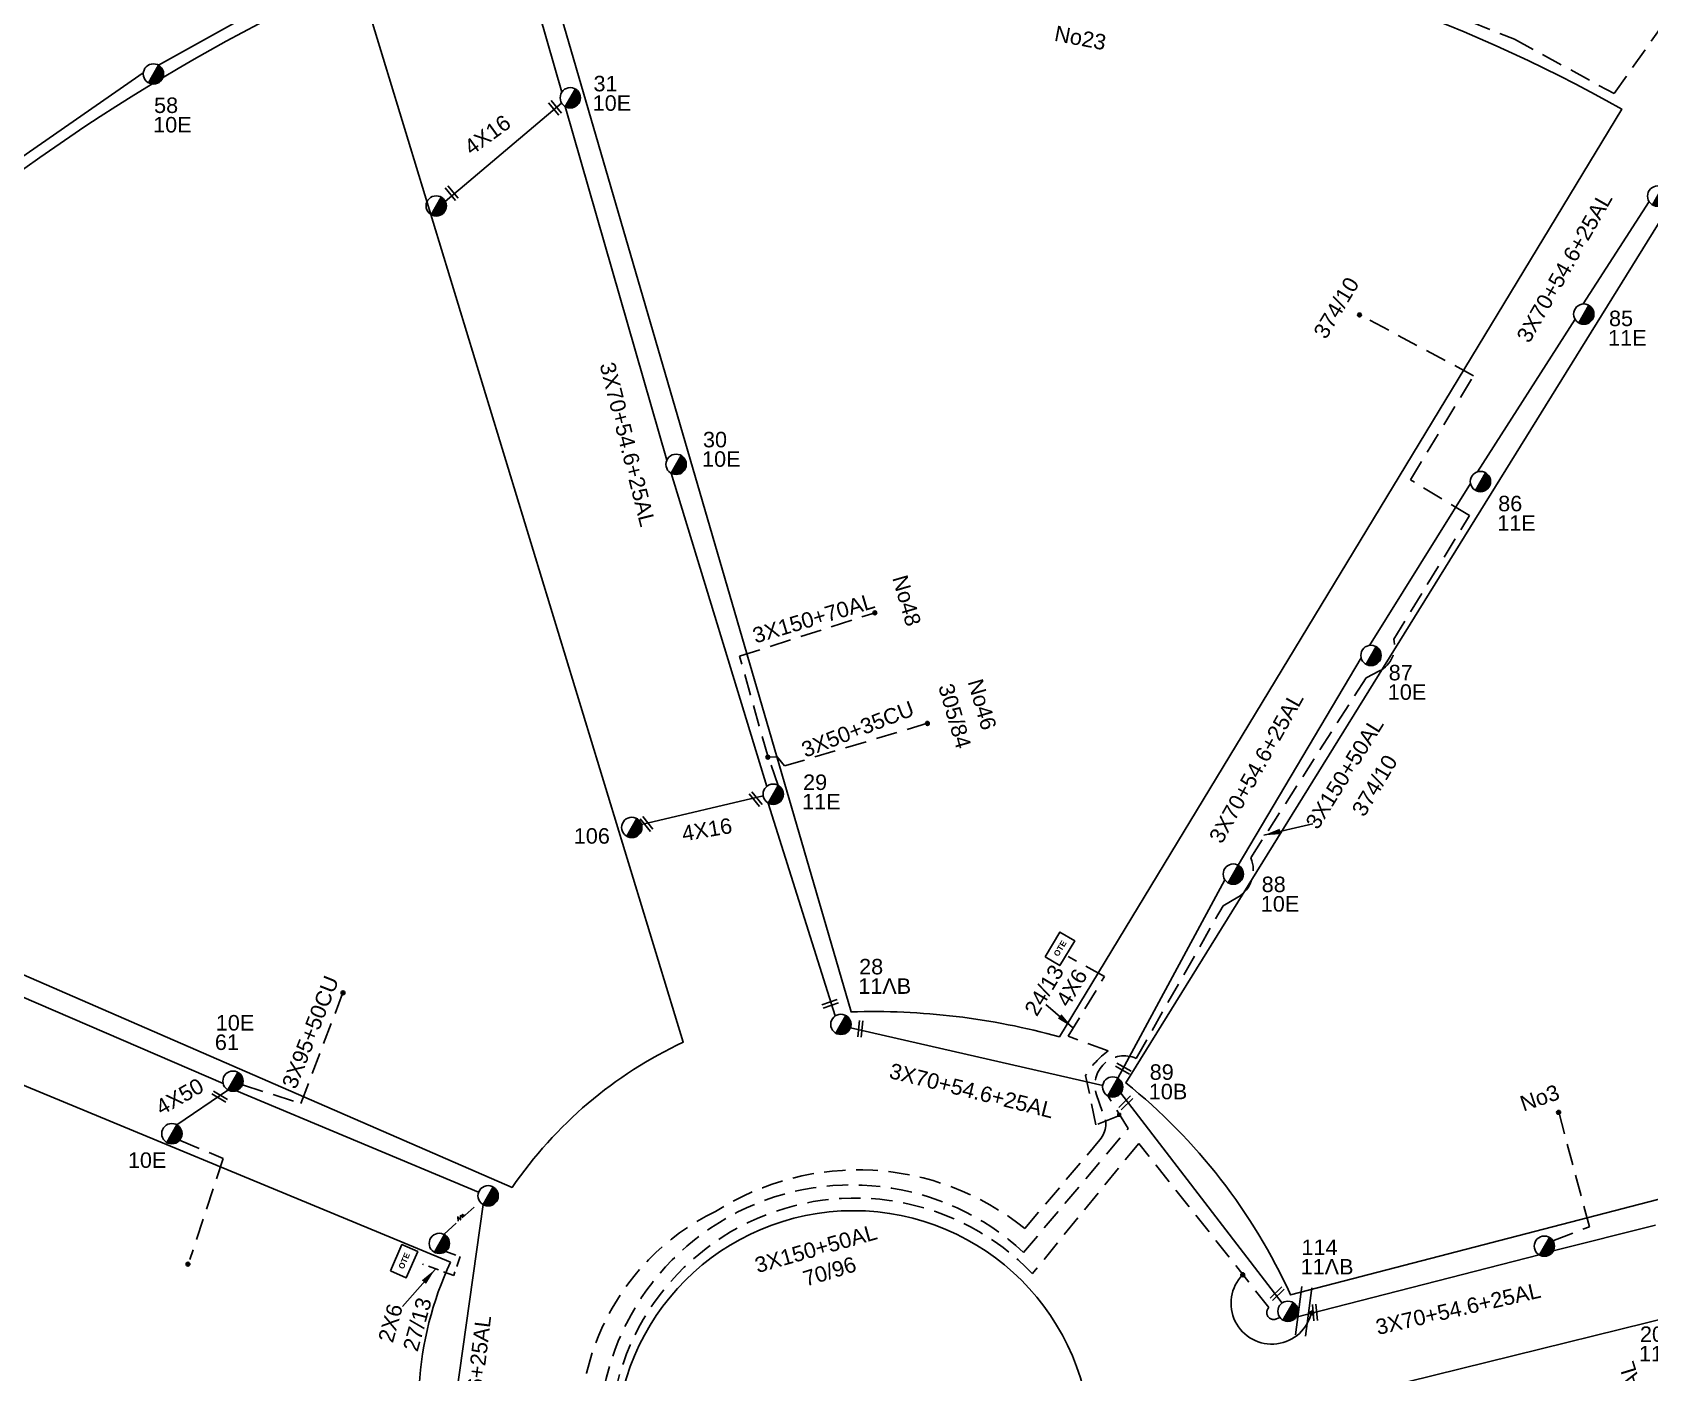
# Model space of a CAD drawing. Header units: millimetres. Extents: x 8791 to 11104, y 1833 to 2902.
# Drawn here: x 10094 to 10285.9, y 2298.1 to 2457.1 of the extents above; entities that cross this region are included whole.
import ezdxf
from ezdxf.enums import TextEntityAlignment as Align

# ---------------------------------------------------------------- set-up
doc = ezdxf.new("R2010")
doc.units = ezdxf.units.MM
doc.linetypes.add('DASHED', pattern=[19.05, 12.7, -6.35])
for name, color, linetype in [('Pillar OTE', 7, 'Continuous'), ('Γέφυρες Εναερίου Δικτύου', 7, 'Continuous'), ('Γυμνά εναέρια ΧΤ (3Φ)   3x50+35CU', 7, 'Continuous'), ('Γυμνά εναέρια ΧΤ (3Φ)   4x50AL', 7, 'Continuous'), ('Γυμνά εναέρια ΧΤ και ΦΟΠ (3Φ)   4x50+16AL', 7, 'Continuous'), ('Εναέρια παροχή ΧΤ 4x16', 7, 'SYN_LINE'), ('Επιγραφές - Σχήματα', 7, 'Continuous'), ('Καλώδια ΧΤ   2x6AL', 7, 'DASHED'), ('Καλώδια ΧΤ   3x150+50AL', 7, 'DASHED'), ('Καλώδια ΧΤ   3x150+70AL', 7, 'DASHED'), ('Καλώδια ΧΤ   3x65+28+40', 7, 'Continuous'), ('Καλώδια ΧΤ   3x95+50CU', 7, 'DASHED'), ('Καλώδια ΧΤ   4x6CU', 7, 'DASHED'), ('Μηχανική τομή', 7, 'Continuous'), ('Στύλος ΦΜ', 7, 'Continuous'), ('Στύλος ΦΜ @ 1', 7, 'Continuous'), ('Συνδέσεις', 7, 'Continuous'), ('Συνεστραμμένα ΧΤ   3x70+54.6+25AL', 7, 'SYN_LINE'), ('Τομή', 7, 'Continuous'), ('Υπόβαθρο ΔΕΗ', 7, 'Continuous')]:
    doc.layers.add(name, color=color, linetype=linetype)
doc.layers.get('0').off()
doc.styles.add('ar', font='ARIAL.TTF')
doc.styles.get("Standard").update_dxf_attribs({"font": 'ARIAL.TTF'})
doc.linetypes.add('SYN_LINE', pattern='A,0.5,-0.0001,["/\\/\\/\\/",Standard,S=0.1,R=0,X=0,Y=-0.05],-0.25', length=0.7501)
doc.dimstyles.new('ISO-25', dxfattribs={"dimtxt": 2.5, "dimasz": 2.5, "dimexe": 1.25, "dimexo": 0.625, "dimtad": 1, "dimtxsty": 'Standard', "dimcen": 2.5, "dimadec": 0, "dimazin": 0, "dimtfac": 1, "dimtmove": 0, "dimatfit": 3, "dimfxl": 1, "dimarcsym": 0})

# ---------------------------------------------------------------- blocks, each defined once
blk = doc.blocks.new('ΥΠΑΡΧΩΝ ΤΣΙΜΕΝΤΕΝΙΟΣ ΣΤΥΛΟΣ')
at = {"layer": 'Στύλος ΦΜ'}
blk.add_hatch(color=256, dxfattribs=at).paths.add_polyline_path([(-1.29, -2.28, 0.574793), (2.62, 0, 0.268822), (1.3, 2.27)])
blk.add_line((-1.29, -2.28), (1.3, 2.27), dxfattribs=at)
blk.add_circle((0, 0), 2.62, dxfattribs=at)
at = {"layer": 'Στύλος ΦΜ', "flags": 4}
for tag, p in [('ΑΡΙΘΜΟΣ', (-4.68, 8.05)), ('ΤΥΠΟΣ', (-4.91, 3.03))]:
    blk.add_attdef(tag, p, '', height=4, dxfattribs=at)
blk = doc.blocks.new('ΤΟΜΗ')
at = {"layer": 'Τομή', "ltscale": 40}
for p, q in [((-5.68, 0), (5.68, 0)), ((5.68, -2.33), (-5.68, -2.33))]:
    blk.add_line(p, q, dxfattribs=at)
blk = doc.blocks.new('_ΣΥΝΔΕΣΗ')
at = {"layer": 'Συνδέσεις', "linetype": 'SYN_LINE', "ltscale": 40}
blk.add_hatch(color=256, dxfattribs=at).paths.add_polyline_path([(0.5, -0.01, 1), (-0.5, -0.01, 1)])
at = {"layer": 'Συνδέσεις'}
blk.add_circle((0, -0.01), 0.5, dxfattribs=at)
blk = doc.blocks.new('ΜΗΧΑΝΙΚΗ ΤΟΜΗ')
at = {"layer": 'Μηχανική τομή', "ltscale": 40}
for p, q in [((-1.89, 0.78), (1.89, 0.78)), ((1.89, 0), (-1.89, 0))]:
    blk.add_line(p, q, dxfattribs=at)
blk = doc.blocks.new('TSONTA XT1')
at = {"ltscale": 40}
h = blk.add_hatch(color=256, dxfattribs=at)
h.dxf.hatch_style = 1
h.paths.add_polyline_path([(595.96, 2487.66), (597.07, 2488.77), (595.96, 2489.87), (594.85, 2488.77)])
blk.add_lwpolyline([(594.85, 2488.77), (595.96, 2489.87), (597.07, 2488.77), (595.96, 2487.66)], close=True, dxfattribs=at)
blk = doc.blocks.new('PILLAR ΟΤΕ')
at = {"layer": 'Pillar OTE', "ltscale": 40}
blk.add_lwpolyline([(-3.31, 2.02), (3.39, 2.02), (3.39, -1.99), (-3.31, -1.99)], close=True, dxfattribs=at)
at = {"layer": 'Pillar OTE', "insert": (-1.81, 0.71), "char_height": 1.3575, "width": 109.961, "attachment_point": 1}
blk.add_mtext('{\\fArial|b1|i0|c161|p34;OTE}', dxfattribs=at)

msp = doc.modelspace()

# ---------------------------------------------------------------- linework, layer by layer
at = {"layer": 'Γέφυρες Εναερίου Δικτύου', "color": 5, "linetype": 'DASHED', "ltscale": 0.2}
msp.add_lwpolyline([(10161.86, 2284.47, -0.729372), (10211.61, 2312.37), (10224.01, 2327.09), (10221.59, 2330.96)], format="xyb", dxfattribs=at)
at = {"layer": 'Γέφυρες Εναερίου Δικτύου', "color": 1, "linetype": 'DASHED', "ltscale": 0.2}
msp.add_lwpolyline([(10274.42, 2313.75), (10278.74, 2315.42), (10275.12, 2329.01)], dxfattribs=at)
at = {"layer": 'Γέφυρες Εναερίου Δικτύου', "color": 133, "linetype": 'DASHED', "ltscale": 0.2}
msp.add_lwpolyline([(10111.45, 2325.68), (10116.64, 2323.54), (10112.67, 2311.54)], dxfattribs=at)
at = {"layer": 'Γέφυρες Εναερίου Δικτύου', "color": 1, "linetype": 'DASHED', "ltscale": 0.2}
msp.add_lwpolyline([(10242.02, 2304.67), (10241.63, 2304.49, -0.843436), (10240.72, 2305.85), (10225.27, 2325.32), (10212.66, 2309.86)], format="xyb", dxfattribs=at)
msp.add_arc((10191.62, 2289.7), 29.13, 43.767, 187.9499, dxfattribs=at)
at = {"layer": 'Γυμνά εναέρια ΧΤ (3Φ)   3x50+35CU', "color": 2, "linetype": 'DASHED', "ltscale": 0.2}
msp.add_lwpolyline([(10200.22, 2375.16), (10183.25, 2370.1), (10182.37, 2371.18), (10181.28, 2371.16)], dxfattribs=at)
at = {"layer": 'Γυμνά εναέρια ΧΤ (3Φ)   4x50AL', "color": 133, "linetype": 'Continuous', "ltscale": 0.2}
msp.add_lwpolyline([(10111.14, 2327.51), (10117.2, 2331.65)], dxfattribs=at)
at = {"layer": 'Γυμνά εναέρια ΧΤ και ΦΟΠ (3Φ)   4x50+16AL', "color": 133}
for points in [[(10088.62, 2344.5), (10116.62, 2332.42)], [(10118.22, 2331.57), (10146.94, 2319.51)]]:
    msp.add_lwpolyline(points, dxfattribs=at)
at = {"layer": 'Εναέρια παροχή ΧΤ 4x16', "color": 2, "ltscale": 20}
msp.add_lwpolyline([(10156.79, 2448.76), (10142.99, 2437.07)], dxfattribs=at)
at = {"layer": 'Εναέρια παροχή ΧΤ 4x16', "color": 2, "ltscale": 15}
msp.add_lwpolyline([(10180.71, 2366.55), (10166.26, 2363.17)], dxfattribs=at)
at = {"layer": 'Επιγραφές - Σχήματα', "ltscale": 20}
msp.add_arc((10241.06, 2306.34), 4.84, 135.6048, 347.9682, dxfattribs=at)
at = {"layer": 'Καλώδια ΧΤ   2x6AL', "color": 133, "linetype": 'DASHED', "ltscale": 0.15}
msp.add_lwpolyline([(10142.86, 2314.56), (10147.02, 2318.3)], dxfattribs=at)
at = {"layer": 'Καλώδια ΧΤ   2x6AL', "color": 133, "linetype": 'Continuous', "ltscale": 0.15}
msp.add_lwpolyline([(10144.52, 2316.09), (10144.48, 2316.62), (10144.79, 2316.24), (10144.79, 2316.74), (10145.1, 2316.57), (10145, 2316.88), (10145.26, 2316.76)], dxfattribs=at)
at = {"layer": 'Καλώδια ΧΤ   2x6AL', "color": 133, "linetype": 'DASHED', "ltscale": 0.1}
for points in [[(10143.98, 2309.64), (10140.3, 2310.99)], [(10143.05, 2312.49), (10144.76, 2311.89), (10143.98, 2309.64)]]:
    msp.add_lwpolyline(points, dxfattribs=at)
at = {"layer": 'Καλώδια ΧΤ   3x150+50AL', "color": 62, "ltscale": 0.2}
msp.add_lwpolyline([(10171.19, 2286.26), (10160.84, 2281.97), (10159.87, 2284.71, -0.354362), (10175.05, 2317.24, -0.321669), (10211.75, 2315.2), (10220.67, 2325.74, 0.321202), (10220.95, 2329.12), (10220.26, 2331.09, -0.658954), (10224.97, 2335.39), (10235.27, 2353.51), (10237.01, 2354.52, 0.378897), (10238.56, 2359.18), (10252.25, 2380.56), (10253.85, 2381.38, 0.349213), (10255.54, 2385.13), (10264.51, 2399.82), (10257.51, 2404.06), (10265.01, 2416.41), (10251.49, 2423.63)], format="xyb", dxfattribs=at)
at = {"layer": 'Καλώδια ΧΤ   3x150+70AL', "color": 5, "ltscale": 0.2}
msp.add_lwpolyline([(10217.48, 2459.09), (10219.06, 2470.64), (10237.5, 2467.07), (10257.52, 2461.29), (10269.84, 2456.34), (10281.67, 2449.88), (10289.05, 2460.26), (10297.82, 2456.74)], dxfattribs=at)
at = {"layer": 'Καλώδια ΧΤ   3x150+70AL', "color": 2, "linetype": 'DASHED', "ltscale": 0.2}
msp.add_lwpolyline([(10182.5, 2367.79), (10181.28, 2371.16), (10177.91, 2383.11), (10193.99, 2388.29)], dxfattribs=at)
at = {"layer": 'Καλώδια ΧΤ   3x65+28+40', "color": 151, "ltscale": 0.2}
for points in [[(10108.95, 2453.25), (10130.59, 2465.3)], [(10080.62, 2433.96), (10107.15, 2452.33)]]:
    msp.add_lwpolyline(points, dxfattribs=at)
at = {"layer": 'Καλώδια ΧΤ   3x95+50CU', "color": 133, "ltscale": 0.2}
msp.add_lwpolyline([(10118.91, 2332.25), (10125.84, 2330.06), (10130.84, 2343.21)], dxfattribs=at)
at = {"layer": 'Καλώδια ΧΤ   4x6CU', "color": 5, "ltscale": 0.2}
for points in [[(10221.63, 2336.28), (10216.91, 2338.03), (10221.21, 2345.13), (10216.89, 2347.49)], [(10222.78, 2328.53), (10220.18, 2327.51), (10218.97, 2333.37)]]:
    msp.add_lwpolyline(points, dxfattribs=at)
msp.add_arc((10227.5, 2328.23), 9.96, 126.0573, 148.8931, dxfattribs=at)
at = {"layer": 'Συνεστραμμένα ΧΤ   3x70+54.6+25AL', "color": 2, "ltscale": 20}
for points in [[(10148.77, 2478), (10156.82, 2450.06)], [(10157.22, 2448.34), (10169.28, 2406.4)], [(10169.77, 2404.84), (10181.12, 2367.66)], [(10181.3, 2365.7), (10189.25, 2340.44)]]:
    msp.add_lwpolyline(points, dxfattribs=at)
at = {"layer": 'Συνεστραμμένα ΧΤ   3x70+54.6+25AL', "color": 5, "ltscale": 15}
msp.add_lwpolyline([(10278.01, 2424.92), (10285.83, 2437.07)], dxfattribs=at)
at = {"layer": 'Συνεστραμμένα ΧΤ   3x70+54.6+25AL', "color": 5, "ltscale": 20}
for points in [[(10265.46, 2404.99), (10277.04, 2423.12)], [(10252.66, 2384.41), (10264.64, 2403.62)], [(10237.08, 2358.31), (10251.66, 2382.95)], [(10222.78, 2333.05), (10235.5, 2356.58)], [(10191.05, 2339.01), (10220.99, 2332.18)], [(10223.13, 2331.27), (10242.27, 2306.37)]]:
    msp.add_lwpolyline(points, dxfattribs=at)
at = {"layer": 'Συνεστραμμένα ΧΤ   3x70+54.6+25AL', "color": 133, "ltscale": 20}
msp.add_lwpolyline([(10142.24, 2280.99), (10147.47, 2318.05)], dxfattribs=at)
at = {"layer": 'Συνεστραμμένα ΧΤ   3x70+54.6+25AL', "color": 1, "ltscale": 10}
msp.add_lwpolyline([(10274.46, 2312.56), (10286.57, 2315.61)], dxfattribs=at)
at = {"layer": 'Συνεστραμμένα ΧΤ   3x70+54.6+25AL', "color": 1, "ltscale": 20}
msp.add_lwpolyline([(10243.97, 2304.71), (10272.8, 2312.08)], dxfattribs=at)
at = {"layer": 'Υπόβαθρο ΔΕΗ'}
for points in [[(10104.68, 2554.35), (10128.02, 2478.3, 0.177758), (10017.11, 2378.81, 0.008348), (9945.56, 2410.37, -0.120779), (9992.66, 2481.25, -0.085598), (10100.72, 2555.77)], [(10154.41, 2467.09), (10191.13, 2340.91, -0.075974), (10215.86, 2337.96), (10282.58, 2448.05, 0.184304), (10154.41, 2467.09, 4.030391)], [(10030.62, 2372.41), (10150.92, 2320.09, -0.133904), (10171.23, 2337.33), (10132.66, 2463.87, 0.155489), (10030.62, 2372.41, 3.657191)], [(10292.24, 2443.03), (10223.74, 2332.5, -0.117069), (10243.29, 2307.34), (10364.58, 2338.83, 0.17031), (10292.24, 2443.03, -6.731976)], [(10143.62, 2311.24, 0.193435), (10141.92, 2281.56), (10021.13, 2231.56, -0.177997), (10010.46, 2310.51, -0.038623), (10024.05, 2360.73), (10143.62, 2311.24)], [(10288.72, 2304.81), (10244.51, 2293.9, -0.233538), (10221.57, 2250.32), (10249.09, 2167.29, -0.001469), (10300.53, 2012.52, 0.024015), (10376.55, 2036.66, 0.00669), (10346.85, 2129.18, -0.000418), (10302.39, 2263.44, 0.059812)]]:
    msp.add_lwpolyline(points, format="xyb", dxfattribs=at)
msp.add_circle((10191.41, 2289.13), 28.2, dxfattribs=at)

# ---------------------------------------------------------------- block references
at = {"layer": 'Pillar OTE', "xscale": 0.5104822389464277, "yscale": 0.5104822389464277, "zscale": 0.5104822389464277}
for p, rotation in [((10215.91, 2348.38), 58.78010653170433), ((10138.09, 2311.31), 66.32615108452538)]:
    msp.add_blockref('PILLAR ΟΤΕ', p, dxfattribs=dict(at, rotation=rotation))
at = {"layer": 'Μηχανική τομή'}
for p, xscale, yscale, zscale, rotation in [((10156.15, 2448.31), 0.5104822389459425, 0.5104822389459425, 0.5104822389459425, 129.3757321908782), ((10143.91, 2438.21), 0.5104822389459425, 0.5104822389459425, 0.5104822389459425, 129.3757321908782), ((10179.98, 2366.29), 0.5104822389459425, 0.5104822389459425, 0.5104822389459425, 129.3757321908782), ((10167.02, 2363.34), 0.5104822389459425, 0.5104822389459425, 0.5104822389459425, 129.3757321908782), ((10188.59, 2342.07), 0.5104822389460799, 0.5104822389460799, 0.5104822389460799, 199.0194257107178), ((10192.42, 2338.89), 0.5104822389459998, 0.5104822389459998, 0.5104822389459998, 84.37998572871855), ((10223.53, 2334.36), 0.5104822389461201, 0.5104822389461201, 0.5104822389461201, 150.9915934411411), ((10116.11, 2330.69), 0.5104822389461992, 0.5104822389461992, 0.5104822389461992, 329.4608045377428), ((10223.88, 2329.98), 0.5104822389459379, 0.5104822389459379, 0.5104822389459379, 44.82475745986569), ((10241.83, 2307.34), 0.5104822389459379, 0.5104822389459379, 0.5104822389459379, 44.82475745986569), ((10246.37, 2305.26), 0.5104822389459895, 0.5104822389459895, 0.5104822389459895, 95.50437259993875)]:
    msp.add_blockref('ΜΗΧΑΝΙΚΗ ΤΟΜΗ', p, dxfattribs=dict(at, xscale=xscale, yscale=yscale, zscale=zscale, rotation=rotation))
at = {"layer": 'Στύλος ΦΜ @ 1', "ltscale": 40}
ref = msp.add_blockref('ΥΠΑΡΧΩΝ ΤΣΙΜΕΝΤΕΝΙΟΣ ΣΤΥΛΟΣ', (10108.35, 2452.21), dxfattribs=dict(at, xscale=0.4594340150515993, yscale=0.4594340150515993, zscale=0.4594340150515993))
ref.add_attrib('ΤΥΠΟΣ', '10E', (10108.32, 2445.27), dxfattribs={"layer": 'Στύλος ΦΜ', "height": 1.838, "flags": 4})
ref.add_attrib('ΑΡΙΘΜΟΣ', '58', (10108.43, 2447.58), dxfattribs={"layer": 'Στύλος ΦΜ', "height": 1.838, "flags": 4})
ref = msp.add_blockref('ΥΠΑΡΧΩΝ ΤΣΙΜΕΝΤΕΝΙΟΣ ΣΤΥΛΟΣ', (10157.82, 2449.39), dxfattribs=dict(at, xscale=0.4594340150515993, yscale=0.4594340150515993, zscale=0.4594340150515993))
ref.add_attrib('ΤΥΠΟΣ', '10E', (10160.47, 2447.84), dxfattribs={"layer": 'Στύλος ΦΜ', "height": 1.838, "flags": 4})
ref.add_attrib('ΑΡΙΘΜΟΣ', '31', (10160.57, 2450.15), dxfattribs={"layer": 'Στύλος ΦΜ', "height": 1.838, "flags": 4})
at = {"layer": 'Στύλος ΦΜ @ 1', "ltscale": 40, "xscale": 0.4594340150515993, "yscale": 0.4594340150515993, "zscale": 0.4594340150515993}
for p in [(10141.91, 2436.55), (10148.07, 2319.1), (10142.28, 2313.45), (10273.4, 2313.12)]:
    msp.add_blockref('ΥΠΑΡΧΩΝ ΤΣΙΜΕΝΤΕΝΙΟΣ ΣΤΥΛΟΣ', p, dxfattribs=at)
at = {"layer": 'Στύλος ΦΜ @ 1', "ltscale": 40}
ref = msp.add_blockref('ΥΠΑΡΧΩΝ ΤΣΙΜΕΝΤΕΝΙΟΣ ΣΤΥΛΟΣ', (10286.84, 2437.72), dxfattribs=dict(at, xscale=0.4594340150515993, yscale=0.4594340150515993, zscale=0.4594340150515993))
ref.add_attrib('ΤΥΠΟΣ', '10E', (10288.47, 2432.6), dxfattribs={"layer": 'Στύλος ΦΜ', "height": 1.838, "flags": 4})
ref.add_attrib('ΑΡΙΘΜΟΣ', '84', (10288.58, 2434.91), dxfattribs={"layer": 'Στύλος ΦΜ', "height": 1.838, "flags": 4})
ref = msp.add_blockref('ΥΠΑΡΧΩΝ ΤΣΙΜΕΝΤΕΝΙΟΣ ΣΤΥΛΟΣ', (10278.08, 2423.72), dxfattribs=dict(at, xscale=0.4594340150515993, yscale=0.4594340150515993, zscale=0.4594340150515993))
ref.add_attrib('ΤΥΠΟΣ', '11E', (10280.96, 2419.98), dxfattribs={"layer": 'Στύλος ΦΜ', "height": 1.838, "flags": 4})
ref.add_attrib('ΑΡΙΘΜΟΣ', '85', (10281.07, 2422.29), dxfattribs={"layer": 'Στύλος ΦΜ', "height": 1.838, "flags": 4})
ref = msp.add_blockref('ΥΠΑΡΧΩΝ ΤΣΙΜΕΝΤΕΝΙΟΣ ΣΤΥΛΟΣ', (10170.37, 2405.89), dxfattribs=dict(at, xscale=0.4594340150515993, yscale=0.4594340150515993, zscale=0.4594340150515993))
ref.add_attrib('ΤΥΠΟΣ', '10E', (10173.45, 2405.6), dxfattribs={"layer": 'Στύλος ΦΜ', "height": 1.838, "flags": 4})
ref.add_attrib('ΑΡΙΘΜΟΣ', '30', (10173.56, 2407.91), dxfattribs={"layer": 'Στύλος ΦΜ', "height": 1.838, "flags": 4})
ref = msp.add_blockref('ΥΠΑΡΧΩΝ ΤΣΙΜΕΝΤΕΝΙΟΣ ΣΤΥΛΟΣ', (10265.82, 2403.85), dxfattribs=dict(at, xscale=0.4594340150515993, yscale=0.4594340150515993, zscale=0.4594340150515993))
ref.add_attrib('ΤΥΠΟΣ', '11E', (10267.81, 2398.01), dxfattribs={"layer": 'Στύλος ΦΜ', "height": 1.838, "flags": 4})
ref.add_attrib('ΑΡΙΘΜΟΣ', '86', (10267.92, 2400.32), dxfattribs={"layer": 'Στύλος ΦΜ', "height": 1.838, "flags": 4})
ref = msp.add_blockref('ΥΠΑΡΧΩΝ ΤΣΙΜΕΝΤΕΝΙΟΣ ΣΤΥΛΟΣ', (10252.83, 2383.22), dxfattribs=dict(at, xscale=0.4594340150515993, yscale=0.4594340150515993, zscale=0.4594340150515993))
ref.add_attrib('ΤΥΠΟΣ', '10E', (10254.82, 2377.95), dxfattribs={"layer": 'Στύλος ΦΜ', "height": 1.838, "flags": 4})
ref.add_attrib('ΑΡΙΘΜΟΣ', '87', (10254.93, 2380.26), dxfattribs={"layer": 'Στύλος ΦΜ', "height": 1.838, "flags": 4})
ref = msp.add_blockref('ΥΠΑΡΧΩΝ ΤΣΙΜΕΝΤΕΝΙΟΣ ΣΤΥΛΟΣ', (10181.9, 2366.75), dxfattribs=dict(at, xscale=0.4594340150515993, yscale=0.4594340150515993, zscale=0.4594340150515993))
ref.add_attrib('ΤΥΠΟΣ', '11E', (10185.33, 2364.94), dxfattribs={"layer": 'Στύλος ΦΜ', "height": 1.838, "flags": 4})
ref.add_attrib('ΑΡΙΘΜΟΣ', '29', (10185.44, 2367.25), dxfattribs={"layer": 'Στύλος ΦΜ', "height": 1.838, "flags": 4})
ref = msp.add_blockref('ΥΠΑΡΧΩΝ ΤΣΙΜΕΝΤΕΝΙΟΣ ΣΤΥΛΟΣ', (10165.11, 2362.81), dxfattribs=dict(at, xscale=0.4594340150515993, yscale=0.4594340150515993, zscale=0.4594340150515993))
ref.add_attrib('ΤΥΠΟΣ', '106', (10158.23, 2360.88), dxfattribs={"layer": 'Στύλος ΦΜ', "height": 1.838, "flags": 4})
ref = msp.add_blockref('ΥΠΑΡΧΩΝ ΤΣΙΜΕΝΤΕΝΙΟΣ ΣΤΥΛΟΣ', (10236.49, 2357.27), dxfattribs=dict(at, xscale=0.4594340150515993, yscale=0.4594340150515993, zscale=0.4594340150515993))
ref.add_attrib('ΤΥΠΟΣ', '10E', (10239.75, 2352.82), dxfattribs={"layer": 'Στύλος ΦΜ', "height": 1.838, "flags": 4})
ref.add_attrib('ΑΡΙΘΜΟΣ', '88', (10239.86, 2355.13), dxfattribs={"layer": 'Στύλος ΦΜ', "height": 1.838, "flags": 4})
ref = msp.add_blockref('ΥΠΑΡΧΩΝ ΤΣΙΜΕΝΤΕΝΙΟΣ ΣΤΥΛΟΣ', (10189.93, 2339.44), dxfattribs=dict(at, xscale=0.4594340150515993, yscale=0.4594340150515993, zscale=0.4594340150515993))
ref.add_attrib('ΤΥΠΟΣ', '11ΛB', (10191.98, 2343.06), dxfattribs={"layer": 'Στύλος ΦΜ', "height": 1.838, "flags": 4})
ref.add_attrib('ΑΡΙΘΜΟΣ', '28', (10192.09, 2345.37), dxfattribs={"layer": 'Στύλος ΦΜ', "height": 1.838, "flags": 4})
ref = msp.add_blockref('ΥΠΑΡΧΩΝ ΤΣΙΜΕΝΤΕΝΙΟΣ ΣΤΥΛΟΣ', (10117.79, 2332.7), dxfattribs=dict(at, xscale=0.4594340150515993, yscale=0.4594340150515993, zscale=0.4594340150515993))
ref.add_attrib('ΤΥΠΟΣ', '61', (10115.64, 2336.4), dxfattribs={"layer": 'Στύλος ΦΜ', "height": 1.838, "flags": 4})
ref.add_attrib('ΑΡΙΘΜΟΣ', '10E', (10115.75, 2338.71), dxfattribs={"layer": 'Στύλος ΦΜ', "height": 1.838, "flags": 4})
ref = msp.add_blockref('ΥΠΑΡΧΩΝ ΤΣΙΜΕΝΤΕΝΙΟΣ ΣΤΥΛΟΣ', (10222.18, 2332.01), dxfattribs=dict(at, xscale=0.4594340150515993, yscale=0.4594340150515993, zscale=0.4594340150515993))
ref.add_attrib('ΤΥΠΟΣ', '10B', (10226.46, 2330.55), dxfattribs={"layer": 'Στύλος ΦΜ', "height": 1.838, "flags": 4})
ref.add_attrib('ΑΡΙΘΜΟΣ', '89', (10226.57, 2332.86), dxfattribs={"layer": 'Στύλος ΦΜ', "height": 1.838, "flags": 4})
ref = msp.add_blockref('ΥΠΑΡΧΩΝ ΤΣΙΜΕΝΤΕΝΙΟΣ ΣΤΥΛΟΣ', (10110.54, 2326.47), dxfattribs=dict(at, xscale=0.4594340150515993, yscale=0.4594340150515993, zscale=0.4594340150515993))
ref.add_attrib('ΤΥΠΟΣ', '10Ε', (10105.32, 2322.41), dxfattribs={"layer": 'Στύλος ΦΜ', "height": 1.838, "flags": 4})
ref = msp.add_blockref('ΥΠΑΡΧΩΝ ΤΣΙΜΕΝΤΕΝΙΟΣ ΣΤΥΛΟΣ', (10242.98, 2305.39), dxfattribs=dict(at, xscale=0.4594340150515993, yscale=0.4594340150515993, zscale=0.4594340150515993))
ref.add_attrib('ΤΥΠΟΣ', '11ΛB', (10244.47, 2309.76), dxfattribs={"layer": 'Στύλος ΦΜ', "height": 1.838, "flags": 4})
ref.add_attrib('ΑΡΙΘΜΟΣ', '114', (10244.58, 2312.07), dxfattribs={"layer": 'Στύλος ΦΜ', "height": 1.838, "flags": 4})
ref = msp.add_blockref('ΥΠΑΡΧΩΝ ΤΣΙΜΕΝΤΕΝΙΟΣ ΣΤΥΛΟΣ', (10291.49, 2303.14), dxfattribs=dict(at, xscale=0.4594340150515993, yscale=0.4594340150515993, zscale=0.4594340150515993))
ref.add_attrib('ΤΥΠΟΣ', '11E', (10284.63, 2299.45), dxfattribs={"layer": 'Στύλος ΦΜ', "height": 1.838, "flags": 4})
ref.add_attrib('ΑΡΙΘΜΟΣ', '204', (10284.74, 2301.76), dxfattribs={"layer": 'Στύλος ΦΜ', "height": 1.838, "flags": 4})
at = {"layer": 'Συνδέσεις', "xscale": 0.4594340150518314, "yscale": 0.4594340150518314, "zscale": 0.4594340150518314}
for p in [(10251.47, 2423.62), (10193.96, 2388.28), (10200.19, 2375.15), (10181.26, 2371.15), (10130.85, 2343.18), (10275.09, 2329), (10112.45, 2310.99), (10237.61, 2309.73), (10245.8, 2305.19)]:
    msp.add_blockref('_ΣΥΝΔΕΣΗ', p, dxfattribs=at)
at = {"layer": 'Συνδέσεις', "xscale": 0.2041928955785711, "yscale": 0.2041928955785711, "zscale": 0.2041928955785711, "rotation": 315.3496485538889}
msp.add_blockref('TSONTA XT1', (9779.22, 2052.68), dxfattribs=at)
at = {"layer": 'Τομή', "xscale": 0.5104822389463778, "yscale": 0.5104822389463778, "zscale": 0.5104822389463778, "rotation": 82.6076416266457}
msp.add_blockref('ΤΟΜΗ', (10244.26, 2305.47), dxfattribs=at)

# ---------------------------------------------------------------- texts
at = {"layer": 'Γυμνά εναέρια ΧΤ (3Φ)   3x50+35CU', "ltscale": 20}
msp.add_text('3X50+35CU', height=1.838, rotation=21.2889, dxfattribs=at).set_placement((10191.92, 2374.48), align=Align.MIDDLE)
at = {"layer": 'Γυμνά εναέρια ΧΤ (3Φ)   4x50AL', "ltscale": 20, "insert": (10108.4, 2330.2), "char_height": 1.838, "width": 8.1553, "attachment_point": 1, "rotation": 29.7097, "style": 'ar'}
msp.add_mtext('4Χ50', dxfattribs=at)
at = {"layer": 'Εναέρια παροχή ΧΤ 4x16', "ltscale": 20}
for rotation, p in [(36.0614, (10147.98, 2445)), (9.8574, (10174.03, 2362.56))]:
    msp.add_text('4X16', height=1.838, rotation=rotation, dxfattribs=at).set_placement(p, align=Align.MIDDLE)
at = {"layer": 'Επιγραφές - Σχήματα', "ltscale": 20, "char_height": 1.838, "width": 7.5996, "attachment_point": 1, "style": 'ar'}
for s, insert, rotation in [('Νο23', (10215.5, 2457.97), 349.2391), ('374/10', (10245.9, 2421.57), 59.1107), ('Νο48', (10197.77, 2392.93), 286.2387), ('305/84', (10203.23, 2380.05), 286.2387), ('Νο46', (10206.72, 2380.61), 286.2387), ('374/10', (10250.45, 2364.89), 59.1107), ('24/13', (10211.6, 2341.21), 59.1107), ('4Χ6', (10215.35, 2342.31), 59.1107), ('Νο3', (10270.32, 2330.82), 19.1016), ('70/96', (10185.24, 2310.07), 17.0318), ('27/13', (10137.92, 2300.99), 74.5857), ('2X6', (10134.98, 2302.04), 74.5857)]:
    msp.add_mtext(s, dxfattribs=dict(at, insert=insert, rotation=rotation))
at = {"layer": 'Καλώδια ΧΤ   3x150+50AL', "ltscale": 0.2}
for rotation, p in [(57.9723, (10249.69, 2369.25)), (15.8581, (10186.96, 2312.84))]:
    msp.add_text('3X150+50AL', height=1.838, rotation=rotation, dxfattribs=at).set_placement(p, align=Align.MIDDLE)
at = {"layer": 'Καλώδια ΧΤ   3x150+70AL', "ltscale": 0.2}
msp.add_text('3X150+70AL', height=1.838, rotation=16.5933, dxfattribs=at).set_placement((10186.68, 2387.64), align=Align.MIDDLE)
at = {"layer": 'Καλώδια ΧΤ   3x95+50CU', "ltscale": 0.2}
msp.add_text('3X95+50CU', height=1.838, rotation=68.5062, dxfattribs=at).set_placement((10126.97, 2338.52), align=Align.MIDDLE)
at = {"layer": 'Συνεστραμμένα ΧΤ   3x70+54.6+25AL', "ltscale": 20}
for rotation, p in [(60.1087, (10275.78, 2429.28)), (284.1307, (10164.62, 2408.26)), (60.6451, (10239.21, 2369.91)), (346.0253, (10205.45, 2331.58)), (12.9356, (10263.17, 2305.71)), (83.137, (10146.33, 2294.98)), (106.9894, (10285.99, 2289.79))]:
    msp.add_text('3X70+54.6+25AL', height=1.8377, rotation=rotation, dxfattribs=at).set_placement(p, align=Align.MIDDLE)

# ---------------------------------------------------------------- leaders
at = {"layer": 'Επιγραφές - Σχήματα', "ltscale": 40}
for points in [[(10240.11, 2361.88), (10245.92, 2363.22)], [(10217.41, 2339.08), (10214.26, 2341.78)], [(10141.77, 2310.36), (10137.91, 2305.96)]]:
    msp.add_leader(points, dimstyle='ISO-25', override={"dimasz": 2, "dimtad": 0}, dxfattribs=at)

doc.saveas('drawing.dxf')
